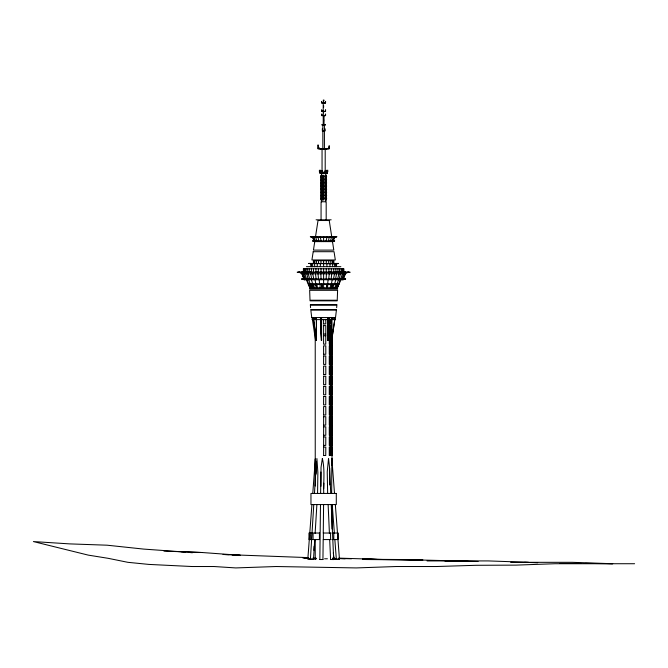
<?xml version="1.0" encoding="UTF-8"?>
<svg xmlns="http://www.w3.org/2000/svg" width="668" height="668" viewBox="0 0 668 668"><rect width="100%" height="100%" fill="white"/><g stroke="black" fill="none" stroke-linecap="round" stroke-linejoin="round"><path stroke-width="1" d="M315.246 486.053L315.229 330.034M316.106 474.138L316.908 458.532L317.868 472.577L317.567 493.443M315.229 467.483L315.396 458.565L315.597 464.176M323.729 493.443C323.362 481.878 325.091 469.738 322.352 458.465L321.024 467.558L320.966 486.287M320.765 559.534L319.838 559.492L320.49 504.565M320.623 493.443L320.874 472.017M320.807 559.534L322.936 559.517L323.187 539.569M323.262 533.031L323.596 504.565M329.666 484.951L329.6 468.076L328.539 458.407L327.245 471.942L327.646 493.443M323.688 488.717L323.846 483.156M313.968 550.407L314.152 546.24M314.728 539.66L313.517 559.275L310.411 559.258L313.776 504.565M314.461 493.443L316.432 461.513M315.112 533.465L316.891 504.565M309.56 558.999L310.937 558.974L307.831 558.949L309.61 535.344M309.76 533.289L311.923 504.565M312.766 493.443L315.346 459.15M329.683 317.542L327.696 340.363L329.441 317.542M327.821 340.363L329.566 317.542M336.664 307.664L336.881 305.192L310.369 305.192L310.587 307.664M329.257 273.805L328.648 279.7L329.332 278.999M326.969 287.816L327.328 284.317M327.245 287.816L327.612 284.317M327.654 283.9L328.088 279.7M327.504 287.816L327.863 284.317M326.109 240.914L327.07 236.714M335.06 317.542L331.679 340.363L335.127 317.542M314.762 241.607L313.442 250.108L333.8 250.108L332.489 241.607L314.762 241.607L312.541 240.914L334.701 240.914L332.489 241.607M315.513 236.714L318.026 220.515L329.24 220.515L331.729 236.714M328.656 148.496L329.199 145.699L329.199 148.914L318.051 148.914L318.051 144.864L318.319 148.496M331.403 283.9L332.246 279.7M334.509 273.805L333.332 279.7L334.66 278.999M328.422 240.914L329.165 237.416L330.276 236.714M331.912 287.816L332.722 284.317M332.288 287.816L333.107 284.317M334.626 283.9L335.812 279.7M339.01 273.805L337.348 279.7L339.227 278.999M330.418 240.914L331.462 237.416L333.023 236.714M335.57 287.816L336.789 284.317M335.745 287.816L336.956 284.317L336.939 287.816M337.098 283.9L338.551 279.7M335.854 287.816L337.064 284.317M331.938 240.914L333.223 237.416L335.136 236.714M337.031 287.816L338.05 285.194M337.14 287.816L338.526 284.317M338.659 283.9L340.279 279.7M337.357 287.816L338.726 284.317M337.415 287.816L338.785 284.317M320.498 319.613L321.325 317.542M320.765 319.613L321.592 317.542L321.592 340.363L320.415 317.542M345.197 273.805L342.868 279.7L345.314 278.999M340.864 279.7L339.185 283.9L308.065 283.9L306.387 279.7M343.035 279.7L345.389 273.805L301.861 273.805L304.216 279.7L343.035 279.7L345.69 278.999L301.56 278.999L304.216 279.7M332.898 240.914L334.326 237.416L336.472 236.714M334.701 237.416L312.541 237.416L310.328 236.714L336.923 236.714L334.701 237.416L333.223 240.914L331.303 241.607M326.477 278.999L326.159 279.7L326.468 272.06M330.468 272.06L329.583 273.454L328.923 273.454L329.808 272.06M325.917 241.607L326.493 240.914M325.191 148.496L324.757 148.914L324.757 148.496M334.2 272.06L334.2 273.454L335.921 272.06L335.845 268.77M336.513 272.06L334.2 273.454M313.551 319.613L316.298 317.542M313.684 319.613L316.44 317.542L316.44 340.363L316.356 317.542M331.996 278.999L331.052 279.7L331.954 272.06M327.495 263.451L326.911 263.877L326.911 266.674M312.424 319.613L313.96 318.578M328.055 241.607L329.165 240.914M338.751 272.06L338.751 273.454L341.189 272.06L341.156 268.77M341.674 272.06L338.751 273.454M342.166 268.77L342.283 273.454L345.256 272.06M345.598 272.06L342.283 273.454M336.939 278.999L335.436 279.7L336.872 272.06M329.892 241.607L331.462 240.914M348.036 272.06L344.538 273.454L344.713 272.06M345.364 273.454L348.805 272.06M331.111 263.451L329.975 263.877L329.975 266.674M340.981 278.999L339.018 279.7L340.889 272.06M332.188 241.607L334.326 240.914M343.836 278.999L341.557 279.7L343.728 273.805L343.728 272.06M342.734 278.999L340.429 279.7L342.475 273.805L342.475 272.06M344.938 278.999L342.375 279.7L344.646 273.805L344.646 272.06M334.209 263.451L332.606 263.877L332.606 266.674M336.589 263.451L334.626 263.877L334.626 266.674M338.083 263.451L335.895 263.877L335.895 266.674M336.33 263.877L338.592 263.451L308.658 263.451L336.33 263.877L336.33 266.674M330.602 559.492L333.708 559.525L331.236 504.565M336.346 559.291L337.724 559.266M335.336 504.565L339.461 559.316L338.075 559.35M307.839 558.932L309.217 558.907M313.593 558.74L315.63 558.715M310.42 559.241L311.797 559.225M313.509 559.283L312.131 559.308M319.847 559.483L322.945 559.508M327.404 558.782L324.598 558.782M333.733 558.982L336.839 559.007L334.301 559.024M333.699 559.534L330.593 559.508L329.7 539.569M316.574 558.782L313.693 558.749M456.67 560.978L468.802 561.462M581.31 563.466L559.884 563.466M585.427 563.383L612.723 563.725L572.142 562.322L510.661 562.322M323.245 100.075L324.005 100.075M323.245 100.701L324.005 100.701M321.692 102.78L323.228 102.78L323.228 124.215M325.558 102.78L324.013 103.056L325.558 103.056L325.558 101.377L325.416 102.78M323.228 103.056L321.692 103.056L321.692 101.377L321.834 102.78M321.692 111.172L323.228 111.172M325.558 111.172L324.013 111.447L325.558 111.447L325.558 109.769L325.416 111.172M323.228 111.447L321.692 111.447L321.692 109.769L321.834 111.172M321.692 115.372L323.228 115.372M325.558 115.372L324.013 115.372L324.013 125.166M323.228 115.647L321.692 115.647L321.692 113.969L321.834 115.372M324.013 115.647L325.558 115.647L325.558 113.969L325.416 115.372M322.135 124.465L325.107 124.465M322.135 124.741L325.107 124.741M322.135 124.883L325.107 124.883M322.135 125.166L325.107 125.166M322.394 130.761L323.228 130.761M324.857 130.761L324.013 131.178L324.857 131.178L324.857 128.657L324.715 130.761M323.228 131.178L322.394 131.178L322.394 128.657L322.527 130.761M318.051 148.496L329.199 148.496M320.648 149.34L326.594 149.34M319.287 170.298L320.757 170.298M326.493 170.298L327.963 170.298M320.248 170.991L322.26 170.716L320.214 170.716L320.248 173.513M327.003 170.991L324.99 170.716L327.036 170.716L327.036 173.513M319.287 171.693L322.26 171.693L320.248 171.977M327.963 171.693L324.99 171.693L327.003 171.977M320.122 172.252L327.12 172.252M320.122 172.461L327.12 172.461M320.122 172.887L327.12 172.887M320.122 173.096L327.12 173.096M320.122 173.513L327.12 173.513M320.54 176.653L321.141 176.653M321.751 176.653L324.832 176.653M325.867 176.653L326.694 176.653M321.408 178.498L320.966 178.498L320.966 181.078L321.408 181.078M320.54 179.792L321.141 179.792M321.751 179.792L324.832 179.792M325.867 179.792L326.694 179.792M321.408 181.638L320.966 181.638L320.966 184.218L321.408 184.218M320.54 182.932L321.141 182.932M321.751 182.932L324.832 182.932M325.867 182.932L326.694 182.932M320.54 186.071L321.141 186.071M321.751 186.071L324.832 186.071M325.867 186.071L326.694 186.071M321.408 187.917L320.966 187.917L320.966 190.497L321.408 190.497M320.54 189.203L321.141 189.203M321.751 189.203L324.832 189.203M325.867 189.203L326.694 189.203M321.408 191.056L320.966 191.056L320.966 193.636L321.408 193.636M320.54 192.342L321.141 192.342M321.751 192.342L324.832 192.342M325.867 192.342L326.694 192.342M321.408 194.196L320.966 194.196L320.966 196.776L321.241 194.196M320.54 195.482L321.141 195.482M321.751 195.482L324.832 195.482M325.867 195.482L326.694 195.482M320.54 198.621L321.141 198.621M321.751 198.621L324.832 198.621M325.867 198.621L326.694 198.621M321.408 199.916L320.966 199.916L320.966 197.336L321.241 199.916M316.081 219.814L331.161 219.814M306.395 266.674L340.855 266.674M297.285 272.06L349.957 272.06M297.285 272.477L349.957 272.477M302.713 272.06L302.713 273.454L299.214 272.06M304.967 272.06L304.967 273.454L301.644 272.06M308.491 272.06L308.491 273.454L305.577 272.06M313.05 272.06L313.05 273.454L310.737 272.06M318.385 268.77L318.327 273.454L317.667 273.454L316.774 272.06M308.232 284.317L339.018 284.317M309.626 287.816L337.616 287.816M309.635 288.434L337.616 288.434M309.643 289.06L337.607 289.06M310.061 300.851L337.19 300.851M310.319 304.575L336.923 304.575M310.77 309.518L336.48 309.518M312.048 319.613L335.202 319.613M323.579 323.93L325.8 323.93L325.75 319.362M323.579 325.608L325.8 325.608L325.75 344.162L323.579 344.162L323.621 325.608M323.579 334.05L325.8 334.05M330.894 334.05L329.282 334.05L329.282 325.608L330.894 325.608L330.894 455.509L329.282 455.509L329.282 447.076L330.894 447.076M323.579 335.728L325.8 335.728M330.894 335.728L329.282 335.728L329.282 344.162L330.894 344.162M332.021 344.162L331.679 317.542L334.818 319.613M330.894 345.849L329.282 345.849L329.282 354.282L330.894 354.282M332.021 345.849L332.021 354.282M323.579 354.282L325.8 354.282L325.8 345.849L323.579 345.849L323.621 354.282M323.579 355.969L325.8 355.969L325.75 364.411L323.579 364.411L323.621 355.969M330.894 355.969L329.282 355.969L329.282 364.411L330.894 364.411M332.021 355.969L332.021 364.411M330.894 366.097L329.282 366.097L329.282 374.531L330.894 374.531M332.021 366.097L332.021 374.531M323.579 374.531L325.8 374.531L325.8 366.097L323.579 366.097L323.621 374.531M323.579 376.218L325.8 376.218L325.75 384.651L323.579 384.651L323.621 376.218M330.894 376.218L329.282 376.218L329.282 384.651L330.894 384.651M332.021 376.218L332.021 384.651M323.579 386.338L325.8 386.338L325.75 394.78L323.579 394.78L323.621 386.338M330.894 386.338L329.282 386.338L329.282 394.78L330.894 394.78M332.021 386.338L332.021 394.78M323.579 396.466L325.8 396.466L325.75 404.9L323.579 404.9L323.621 396.466M330.894 396.466L329.282 396.466L329.282 404.9L330.894 404.9M332.021 396.466L332.021 404.9M330.894 406.587L329.282 406.587L329.282 415.02L330.894 415.02M332.021 406.587L332.021 415.02M323.579 415.02L325.8 415.02L325.8 406.587L323.579 406.587L323.621 415.02M323.579 416.707L325.8 416.707L325.75 425.14L323.579 425.14M330.894 416.707L329.282 416.707L329.282 425.14L330.894 425.14M332.021 416.707L332.021 425.14M323.579 426.827L325.8 426.827L325.8 435.269L323.579 435.269M330.894 426.827L329.282 426.827L329.282 435.269L330.894 435.269M332.021 426.827L332.021 435.269M323.579 436.955L325.8 436.955L325.75 445.389L323.579 445.389M330.894 436.955L329.282 436.955L329.282 445.389L330.894 445.389M332.021 436.955L332.021 445.389M323.579 447.076L325.8 447.076L325.75 455.509L323.579 455.509M332.021 447.076L332.021 455.509M312.566 533.031L308.967 533.031L308.967 539.569L312.566 539.569M331.862 533.031L338.275 533.031L337.899 539.569M331.862 539.569L337.649 539.569L337.649 533.031M304.633 558.122L308.791 558.122M312.9 558.122L316.006 558.122M332.547 558.122L334.66 558.122M338.751 558.122L383.39 559.525M365.646 559.525L422.919 560.018L381.328 559.5M427.052 560.92L488.333 560.92L528.522 562.322M634.6 563.725L555.008 563.725L515.813 565.128L475.942 565.295L436.313 566.522L396.266 566.522L356.311 567.925L276.118 566.522L235.779 567.925L214.044 566.522L192.033 566.522L148.847 564.41L127.88 562.322L108.091 558.306L88.243 555.116L33.4 541.564L69.773 543.894L107.089 545.197L143.545 549.079L185.22 552.069M374.539 559.45L362.691 559.266L401.142 559.525L478.088 561.462M362.732 559.266L377.195 559.442M307.931 557.897L302.796 557.813L307.981 557.914M340.02 558.49L351.443 558.79M362.858 559.083L376.36 559.442M332.681 558.423L334.76 558.481M338.901 558.598L345.122 558.774M444.855 560.92L460.252 561.437M524.58 562.322L537.69 562.782M163.919 551.117L202.17 552.519L240.388 555.317L232.222 554.916M307.898 557.605L223.02 554.457L229.157 554.757M181.137 551.676L202.17 552.519M334.017 559.016L333.349 552.828M190.33 552.561L192.367 552.762M339.461 559.316L336.338 559.3L334.86 539.677M309.167 263.451L311.355 263.877L311.355 266.674M310.662 263.451L312.624 263.877L312.624 266.674M313.041 263.451L314.645 263.877L314.645 266.674M302.312 278.999L304.875 279.7L302.604 273.805L302.537 272.06M301.936 278.999L304.383 279.7L302.045 273.805M304.516 278.999L306.812 279.7L304.775 273.805L304.775 272.06M303.414 278.999L305.694 279.7L303.514 273.805L303.514 272.06M310.779 236.714L312.925 237.416L314.344 240.914M312.925 240.914L315.062 241.607M306.27 278.999L308.224 279.7L306.361 272.06M312.106 236.714L314.027 237.416L315.304 240.914M315.947 241.607L314.027 240.914L312.541 237.416M316.139 263.451L317.275 263.877L317.275 266.674M308.023 278.999L309.902 279.7L308.232 273.805M298.446 272.06L301.886 273.454M299.389 272.06L302.713 273.454M314.219 236.714L315.789 237.416L316.832 240.914M315.789 240.914L317.358 241.607M310.303 278.999L311.806 279.7L310.378 272.06M301.986 272.06L304.967 273.454M312.591 278.999L313.918 279.7L312.741 273.805M306.061 272.06L308.491 273.454M316.974 236.714L318.085 237.416L318.82 240.914M318.085 240.914L319.195 241.607M318.319 147.294L320.139 148.914M318.319 147.695L319.538 148.496M319.747 263.451L320.339 263.877L320.339 266.674M315.254 278.999L316.198 279.7L315.296 272.06M311.33 272.06L313.05 273.454M322.059 148.496L322.494 148.914L322.494 148.496M317.91 278.999L318.603 279.7L317.993 273.805M320.181 236.714L321.141 240.914M320.757 240.914L321.333 241.607M327.93 317.542L329.524 319.613M327.696 317.542L329.282 319.613M317.434 272.06L318.327 273.454M320.765 278.999L321.091 279.7L320.782 272.06M308.524 284.317L309.894 287.816M308.457 284.317L309.835 287.816M308.858 284.317L310.211 287.816L310.244 286.071M306.971 279.7L308.591 283.9M308.716 284.317L310.102 287.816L310.052 286.071M308.691 279.7L310.144 283.9M311.664 284.317L312.783 287.816M311.371 284.317L312.49 287.816M311.43 279.7L312.624 283.9M316.189 284.317L316.882 287.816M315.004 279.7L315.847 283.9M315.931 284.317L316.624 287.816M315.705 284.317L316.407 287.816M312.115 317.542L315.572 340.363L315.513 329.992M313.409 317.542L316.44 340.363M313.275 317.542L316.356 340.363M319.162 279.7L319.596 283.9M334.501 493.443L331.846 458.382L331.662 493.443M332.221 504.565L334.401 533.481M321.867 284.317L322.085 287.816L322.143 284.317M321.4 284.317L321.609 287.816M329.6 468.076L330.735 493.443M328.13 504.565L329.424 533.39M320.682 317.542L321.592 340.363M320.548 317.542L321.45 340.363L321.45 318.578M331.904 458.966L331.996 464.085M343.87 272.06L343.87 268.77L303.381 268.77L303.381 272.06M343.527 268.77L343.527 272.06M343.177 268.77L343.177 272.06M339.544 268.77L339.544 272.06M337.941 268.77L337.941 272.06M336.739 284.317L336.739 287.816M335.211 284.317L335.211 287.816M333.85 263.451L333.85 260.654L313.392 260.654L313.392 263.451M333.749 268.77L333.749 272.06M333.791 533.031L333.791 539.569M333.507 260.654L333.507 263.451M333.34 272.06L333.34 272.477M333.223 284.317L333.223 287.816M332.48 260.654L332.48 263.451M332.038 284.317L332.038 287.816M332.021 336.664L332.021 465.329M332.021 505.576L332.021 528.964M331.729 317.542L331.729 455.509M331.662 284.317L331.662 287.816M331.303 268.77L331.303 272.06M330.894 319.362L330.894 323.93L329.282 323.93L329.282 319.362M330.852 260.654L330.852 263.451M330.618 319.362L330.618 323.93M330.618 325.608L330.618 334.05M330.618 335.728L330.618 344.162M330.618 345.849L330.618 354.282M330.618 355.969L330.618 364.411M330.618 366.097L330.618 374.531M330.618 376.218L330.618 384.651M330.618 386.338L330.618 394.78M330.618 396.466L330.618 404.9M330.618 406.587L330.618 415.02M330.618 416.707L330.618 425.14M330.618 426.827L330.618 435.269M330.618 436.955L330.618 445.389M330.618 447.076L330.618 455.509M330.409 284.317L330.409 287.816M329.558 319.362L329.558 344.162M329.558 345.849L329.558 354.282M329.558 355.969L329.558 364.411M329.558 366.097L329.558 374.531M329.558 376.218L329.558 384.651M329.558 386.338L329.558 394.78M329.558 396.466L329.558 404.9M329.558 406.587L329.558 415.02M329.558 416.707L329.558 425.14M329.558 426.827L329.558 435.269M329.558 436.955L329.558 445.389M329.558 447.076L329.558 455.509M328.865 268.77L328.923 273.454M328.739 260.654L328.739 263.451M328.03 148.496L328.03 148.914M327.93 318.578L327.93 340.363M327.821 317.542L327.696 340.363M327.395 286.071L327.395 287.816M327.111 148.496L327.111 148.914M326.861 284.317L326.861 287.816M326.493 148.496L326.493 148.914M326.201 148.496L326.201 148.914M326.184 219.814L326.184 201.761L321.066 201.761L321.066 219.814M326.268 260.654L326.268 263.451M326.243 268.77L326.243 272.06M326.101 175.358L326.101 177.938M326.101 178.498L326.101 181.078M326.101 181.638L326.101 184.218M326.101 184.777L326.101 187.357M326.101 187.917L326.101 190.497M326.101 191.056L326.101 193.636M326.101 194.196L326.101 196.776M326.101 197.336L326.101 199.916M326.001 175.358L326.001 177.938M326.001 178.498L326.001 181.078M326.001 181.638L326.001 184.218M326.001 184.777L326.001 187.357M326.001 187.917L326.001 190.497M326.001 191.056L326.001 193.636M326.001 194.196L326.001 196.776M326.001 197.336L326.001 199.916M325.725 173.513L325.65 201.761M325.199 149.34L325.199 173.513M324.414 125.166L324.414 149.34M323.963 272.06L323.963 273.454L323.279 273.454L323.279 272.06M323.621 101.377L323.621 103.056M323.621 105.577L323.621 107.256M323.621 111.172L323.621 112.85M323.621 115.372L323.621 117.05M323.621 119.564L323.621 121.242M323.621 236.714L323.621 241.607M323.621 260.654L323.621 266.674M323.621 268.77L323.621 283.9M323.621 284.317L323.621 287.816M323.579 319.362L323.621 323.93M323.621 416.707L323.621 455.509M322.836 125.166L322.836 149.34M322.702 175.358L322.702 177.938M322.702 178.498L322.702 181.078M322.702 181.638L322.702 184.218M322.702 184.777L322.702 187.357M322.702 187.917L322.702 190.497M322.702 191.056L322.702 193.636M322.702 194.196L322.702 196.776M322.702 197.336L322.702 199.916M322.051 149.34L322.051 173.513M321.6 173.513L321.6 175.534M321.6 183.6L321.6 187.641M321.6 189.654L321.6 191.674M321.6 199.74L321.6 201.761M321.675 284.317L321.675 287.816M321.525 173.513L321.525 201.761M321.325 318.578L321.325 340.363M321.241 175.358L321.149 177.938M321.241 178.498L321.241 181.078M321.241 181.638L321.241 184.218M321.149 184.777L321.241 187.357M321.241 187.917L321.241 190.497M321.241 191.056L321.241 193.636M321.049 148.496L321.049 148.914M320.974 260.654L320.974 263.451M321.007 268.77L321.007 272.06M320.749 148.496L320.749 148.914M320.598 170.716L320.598 173.513M320.506 170.716L320.506 173.513M320.114 284.317L320.114 287.816M319.221 148.496L319.221 148.914M318.511 260.654L318.511 263.451M317.091 284.317L317.091 287.816M316.39 260.654L316.39 263.451M315.939 268.77L315.939 272.06M315.229 539.569L315.229 559.534M314.77 260.654L314.77 263.451M314.027 284.317L314.027 287.816M313.743 260.654L313.743 263.451M313.501 268.77L313.501 272.06M313.117 284.317L313.117 287.816M311.864 285.194L311.864 287.816M311.405 268.77L311.405 272.06M310.921 263.877L310.921 266.674M310.737 533.031L310.737 539.569M310.62 284.317L310.62 287.816M309.601 533.031L309.601 539.569M309.309 268.77L309.309 272.06M307.697 268.77L307.697 272.06M306.094 268.77L306.094 272.06M305.084 268.77L305.084 272.06M304.065 268.77L304.065 272.06M303.723 268.77L303.723 272.06M337.599 290.304L337.231 300.233L310.019 300.233L309.651 290.304L337.599 290.304M336.413 310.136L335.52 317.542L311.731 317.542L310.829 310.136L336.413 310.136M313.2 251.702L311.923 259.969L335.328 259.969L334.05 251.702L313.2 251.702M321.408 175.358L320.966 175.358L320.966 177.938L321.408 177.938L321.408 175.358M323.972 175.358L322.602 175.358L322.602 177.938L323.972 177.938L323.938 175.358M326.285 175.358L325.842 175.358L325.842 177.938L326.285 177.938L326.285 175.358M323.972 178.498L322.602 178.498L322.602 181.078L323.972 181.078L323.972 178.498M326.285 178.498L325.842 178.498L325.842 181.078L326.285 181.078L326.285 178.498M323.972 181.638L322.602 181.638L322.602 184.218L323.972 184.218L323.938 181.638M326.285 181.638L325.842 181.638L325.842 184.218L326.285 184.218L326.285 181.638M321.408 184.777L320.966 184.777L320.966 187.357L321.408 187.357L321.408 184.777M323.972 184.777L322.602 184.777L322.602 187.357L323.972 187.357L323.938 184.777M326.285 184.777L325.842 184.777L325.842 187.357L326.285 187.357L326.285 184.777M323.972 187.917L322.602 187.917L322.602 190.497L323.972 190.497L323.972 187.917M326.285 187.917L325.842 187.917L325.842 190.497L326.285 190.497L326.285 187.917M323.972 191.056L322.602 191.056L322.602 193.636L323.972 193.636L323.972 191.056M326.285 191.056L325.842 191.056L325.842 193.636L326.285 193.636L326.285 191.056M323.972 194.196L322.602 194.196L322.602 196.776L323.972 196.776L323.972 194.196M326.285 194.196L325.842 194.196L325.842 196.776L326.285 196.776L326.285 194.196M323.972 197.336L322.602 197.336L322.602 199.916L323.972 199.916L323.972 197.336M326.285 197.336L325.842 197.336L325.842 199.916L326.285 199.916L326.285 197.336M336.288 493.443L310.962 493.443L310.962 504.565L336.288 504.565L336.288 493.443M319.429 533.031L313.067 533.031L313.067 539.569L319.429 539.569L319.429 533.031M330.576 533.031L323.354 533.031L323.354 539.569L330.576 539.569L330.576 533.031M326.744 173.513L326.744 170.716L326.652 173.513"/></g></svg>
